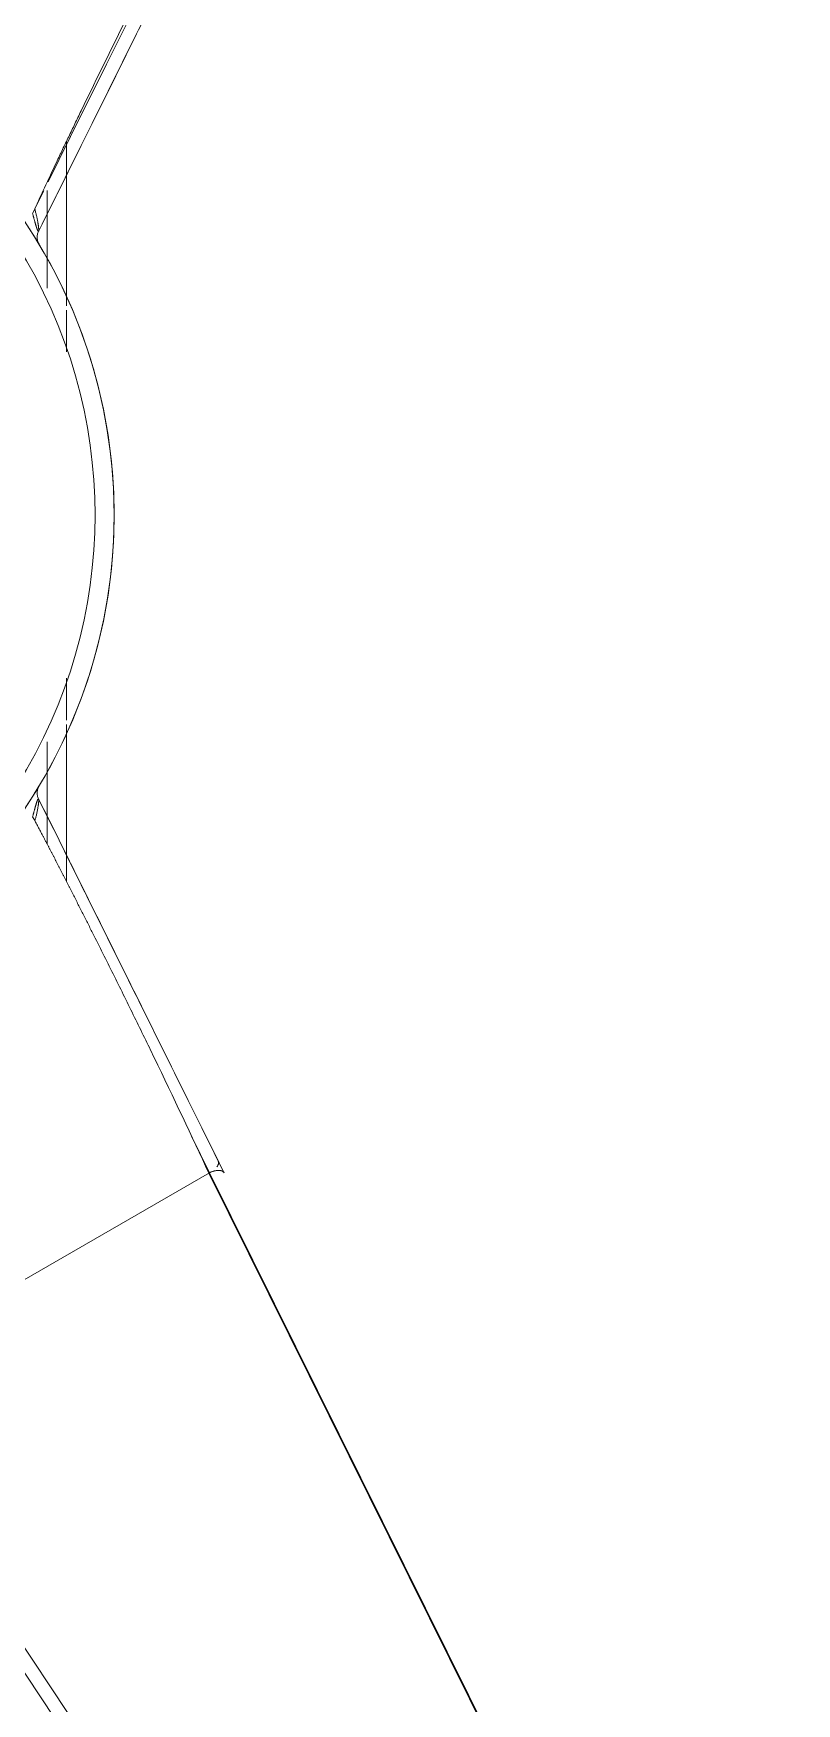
# Model space of a CAD drawing. Extents: x -181672 to 290600, y -29000 to 395522.
# Drawn here: x 11480.6 to 11520.5, y 37551.7 to 37639 of the extents above; entities that cross this region are included whole.
import ezdxf

# ---------------------------------------------------------------- set-up
doc = ezdxf.new("R2010")
doc.units = 0
doc.header["$LTSCALE"] = 10
doc.linetypes.add('XFM7Q20PCW-200K$0$ACAD_ISO03W100', pattern=[30, 12, -18])
doc.layers.add('XFM7Q20PCW-200K$0$PCW EQ (FUTURE)', color=252, linetype='XFM7Q20PCW-200K$0$ACAD_ISO03W100', lineweight=9)

# ---------------------------------------------------------------- blocks, each defined once
blk = doc.blocks.new('XFM7Q20PCW-200K$0$漢唐美光 8NHV4A-10FDA-NC150-M - 漢唐美光 8NHV4A-10FDA-NC150-M-V1107-CUB_L40')
for p, q in [((-449.825, -36.647), (-491.771, -57.458)), ((-491.749, -57.494), (-449.803, -36.684)), ((-441.852, -50.456), (-480.847, -76.377)), ((-441.172, -50.87), (-480.731, -77.166)), ((-491.771, -57.458), (-493.675, -58.406)), ((-480.826, -76.414), (-491.771, -57.458)), ((-545.675, -64.944), (-537.093, -64.944)), ((-536.869, -64.944), (-534.68, -64.944)), ((-517.618, -64.944), (-515.429, -64.944)), ((-507.004, -64.944), (-515.205, -64.944)), ((-543.116, -65.944), (-538.01, -65.944)), ((-542.168, -66.598), (-543.11, -66.13)), ((-514.288, -65.944), (-508.94, -65.944))]:
    blk.add_line(p, q)
at = {"flags": 128}
for points in [[(-543.575, -65.898), (-545.935, -64.723), (-549.724, -62.837), (-553.465, -60.974), (-557.088, -59.17), (-560.527, -57.458)], [(-540.793, -66.667), (-539.85, -66.1), (-538.886, -65.571), (-537.901, -65.081), (-536.898, -64.631), (-535.877, -64.222), (-534.84, -63.853), (-533.79, -63.526), (-532.728, -63.242), (-531.655, -63), (-530.573, -62.802), (-529.484, -62.647), (-528.39, -62.535), (-527.292, -62.467), (-526.192, -62.444), (-525.092, -62.464), (-523.994, -62.528), (-522.9, -62.636), (-521.81, -62.788), (-520.728, -62.983), (-519.654, -63.222), (-518.591, -63.503), (-517.539, -63.826), (-516.502, -64.191), (-515.48, -64.598), (-514.475, -65.045), (-513.488, -65.531), (-512.522, -66.057), (-511.578, -66.621), (-511.505, -66.667)], [(-540.793, -66.667), (-540.442, -66.45), (-540.31, -66.37)], [(-511.988, -66.37), (-511.856, -66.45), (-511.505, -66.667)]]:
    blk.add_lwpolyline(points, dxfattribs=at)
blk.add_circle((-526.149, -89.944), 379.979)
for centre, radius, start, end in [((-526.149, -89.944), 117.511, 0, 180), ((-526.149, -89.944), 116.611, 0, 180), ((-526.149, -89.944), 27.5, 0, 180), ((-526.149, -89.944), 26.5, 57.82483, 122.17517), ((-540.671, -65.77), 0.7, 243.61273, 300.99387), ((-511.628, -65.77), 0.7, 239.00613, 296.38727)]:
    blk.add_arc(centre, radius, start, end)
for centre, start_param, end_param in [((-491.457, -57.326), 0, 1.601158), ((-492.063, -57.626), 5.512968, 6.283185)]:
    blk.add_ellipse(centre, major_axis=(-0.311, 0.627), ratio=0.481025, start_param=start_param, end_param=end_param)
for points, knots in [([(-540.982, -66.397), (-542.959, -65.416), (-546.995, -63.414), (-552.372, -60.746), (-556.898, -58.5), (-559.349, -57.284), (-560.53, -56.699)], [-1, -1, -1, -1, -0.7, -0.4, -0.2, 0, 0, 0, 0]), ([(-491.768, -56.699), (-493.539, -57.577), (-497.286, -59.436), (-502.607, -62.076), (-507.327, -64.418), (-509.998, -65.743), (-511.316, -66.397)], [-1, -1, -1, -1, -0.7, -0.4, -0.2, 0, 0, 0, 0]), ([(-560.549, -57.494), (-559.315, -58.144), (-556.736, -59.482), (-552.278, -61.732), (-548.621, -63.529), (-545.934, -64.821), (-544.145, -65.68), (-542.805, -66.301), (-541.916, -66.706)], [0, 0, 0, 0, 0.222222, 0.444444, 0.722222, 0.791667, 0.861111, 1, 1, 1, 1]), ([(-559.924, -56.999), (-558.21, -57.85), (-554.577, -59.652), (-548.126, -62.852), (-543.528, -65.133), (-540.982, -66.397)], [-1, -1, -1, -1, -0.7, -0.4, 0, 0, 0, 0]), ([(-511.316, -66.397), (-509.406, -65.449), (-505.496, -63.509), (-498.977, -60.275), (-494.66, -58.133), (-492.374, -56.999)], [-1, -1, -1, -1, -0.7, -0.4, 0, 0, 0, 0]), ([(-510.382, -66.706), (-510.078, -66.543), (-509.61, -66.293), (-508.958, -65.95), (-508.458, -65.689), (-507.938, -65.42), (-507.402, -65.145), (-506.858, -64.867), (-506.139, -64.5), (-505.247, -64.047), (-503.813, -63.323), (-502.023, -62.427), (-499.888, -61.373), (-496.374, -59.661), (-493.666, -58.381), (-491.749, -57.494)], [0, 0, 0, 0, 0.055556, 0.083333, 0.111111, 0.138889, 0.166667, 0.194444, 0.222222, 0.277778, 0.333333, 0.444444, 0.555556, 0.666667, 1, 1, 1, 1]), ([(-540.982, -66.397), (-541.004, -66.386), (-541.127, -66.385), (-541.546, -66.444), (-541.933, -66.532), (-542.155, -66.595)], [0, 0, 0, 0, 0.25, 0.5, 0.9903927, 0.9903927, 0.9903927, 0.9903927]), ([(-541.916, -66.706), (-541.781, -66.67), (-541.563, -66.613), (-541.284, -66.534), (-541.101, -66.476), (-540.983, -66.426), (-540.968, -66.404), (-540.982, -66.397)], [0, 0, 0, 0, 0.333333, 0.5, 0.666667, 0.833333, 1, 1, 1, 1]), ([(-511.316, -66.397), (-511.331, -66.404), (-511.315, -66.426), (-511.197, -66.476), (-511.015, -66.533), (-510.735, -66.613), (-510.516, -66.671), (-510.382, -66.706)], [0, 0, 0, 0, 0.166667, 0.333333, 0.5, 0.666667, 1, 1, 1, 1]), ([(-510.163, -66.589), (-510.38, -66.528), (-510.759, -66.443), (-511.171, -66.385), (-511.294, -66.386), (-511.316, -66.397)], [0.0240835, 0.0240835, 0.0240835, 0.0240835, 0.5, 0.75, 1, 1, 1, 1])]:
    blk.add_open_spline(points, degree=3, knots=knots)
for points in [[(-540.31, -66.37), (-540.31, -66.37), (-540.464, -66.463), (-540.992, -66.792), (-541.443, -67.087), (-541.665, -67.239)], [(-510.633, -67.239), (-510.855, -67.087), (-511.307, -66.792), (-511.834, -66.463), (-511.988, -66.37), (-511.988, -66.37)]]:
    blk.add_open_spline(points, degree=3)
blk = doc.blocks.new('XFM7Q20PCW-200K')
at = {"layer": 'XFM7Q20PCW-200K$0$PCW EQ (FUTURE)', "rotation": 270}
blk.add_blockref('XFM7Q20PCW-200K$0$漢唐美光 8NHV4A-10FDA-NC150-M - 漢唐美光 8NHV4A-10FDA-NC150-M-V1107-CUB_L40', (11547.224, 37087.716), dxfattribs=at)

msp = doc.modelspace()

# ---------------------------------------------------------------- block references
msp.add_blockref('XFM7Q20PCW-200K', (0, 0))

doc.saveas('drawing.dxf')
